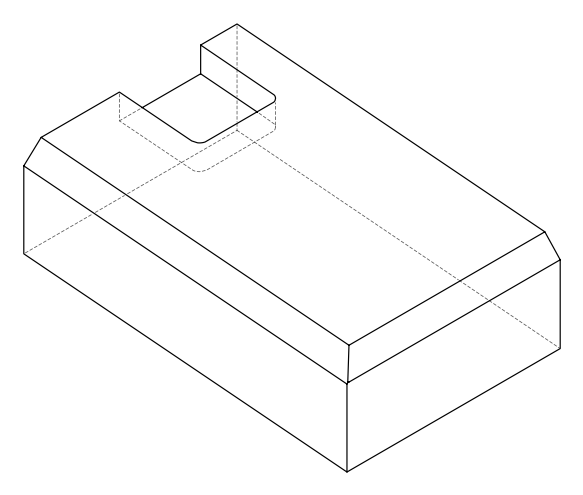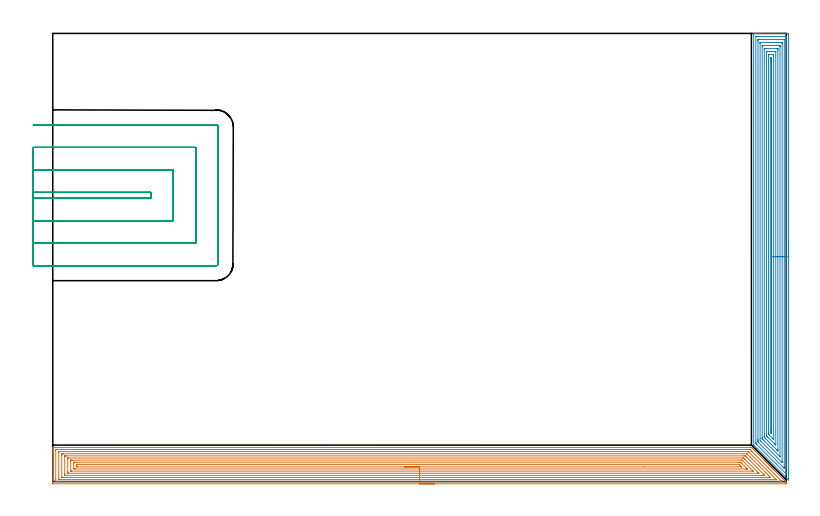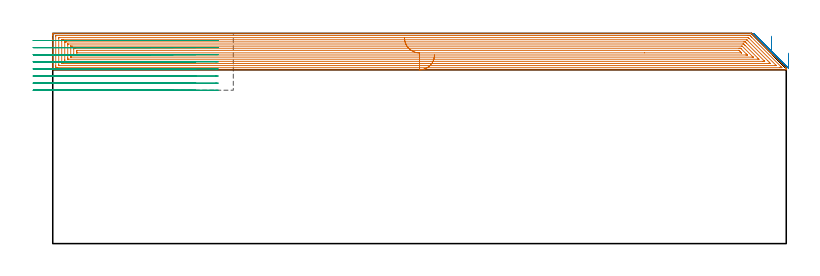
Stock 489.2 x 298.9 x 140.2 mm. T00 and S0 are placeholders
(PLAN: 3 operations, 1 tool changes, 76.8 min)
(1 AREA_MILL | FG_CHAMFER_SURFACE | UGT0205_001 | 34.8 min | 144196 mm3)
(2 AREA_MILL_1 | FG_CHAMFER_SURFACE_1 | UGT0205_001 | 20.86 min | 76216 mm3)
(3 MILL_SLOT | SLOT_PARTIAL_RECTANGULAR | UGT0201_094 | Follow Part, ap 5, ae 75% | 21.14 min | 517622 mm3)
(TOOL UGT0205_001 | Chamfer Mill 20 x 3 x 45 deg. | D20 FL50 Z2)
(TOOL UGT0201_094 | End mill 20 mm | D20 FL38 Z4)
(OP 1 AREA_MILL)
G17 G21 G94 G90
T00 M6
G54
G17 G0 G90 X254.6 Y-1.5 S1061 M3
G43 Z150.2 H0
Z125.9
G94 G1 X254.562 Z125.028 F250.
X254.448 Z124.164
X254.259 Z123.312
X253.997 Z122.48
X253.663 Z121.674
X253.26 Z120.9
X252.792 Z120.164
X252.26 Z119.472
X251.671 Z118.829
X251.028 Z118.24
X250.336 Z117.708
X249.6 Z117.24
X248.826 Z116.837
X248.02 Z116.503
X247.188 Z116.241
X246.337 Z116.052
X245.472 Z115.938
X244.6 Z115.9
X0.623
X0.303 Y-1.496 Z115.902
X0.01 Y-1.492 Z115.906
X0. Y-1.194 Z116.203
Y18.933 Z136.328
Y21.334 Z138.729
Y22.035 Z139.435
Y22.347 Z139.746
X0.008 Y22.751 Z140.142
X0.01 Y22.797 Z140.188
X0.176 Y22.8 Z140.2
X465.341
X465.995 Y22.799 Z140.187
X466.115 Y22.687 Z140.084
X474.899 Y13.902 Z131.3
X475.036 Y13.766 Z131.162
X475.172 Y13.629 Z131.027
X475.343 Y13.458 Z130.856
X475.481 Y13.321 Z130.717
X475.619 Y13.182 Z130.58
X475.786 Y13.015 Z130.413
X475.926 Y12.876 Z130.272
X476.066 Y12.736 Z130.133
X476.23 Y12.571 Z129.969
X476.372 Y12.431 Z129.826
X476.512 Y12.289 Z129.686
X476.673 Y12.128 Z129.526
X476.817 Y11.985 Z129.381
X476.959 Y11.842 Z129.24
X477.117 Y11.684 Z129.082
X477.262 Y11.54 Z128.936
X477.406 Y11.395 Z128.793
X477.56 Y11.241 Z128.639
X477.707 Y11.095 Z128.491
X477.853 Y10.948 Z128.346
X478.004 Y10.797 Z128.195
X478.152 Y10.65 Z128.045
X478.3 Y10.501 Z127.899
X478.447 Y10.354 Z127.752
X478.597 Y10.205 Z127.6
X478.747 Y10.054 Z127.452
X478.891 Y9.911 Z127.308
X479.043 Y9.76 Z127.155
X479.194 Y9.608 Z127.005
X479.334 Y9.467 Z126.865
X479.488 Y9.314 Z126.71
X479.64 Y9.161 Z126.558
X479.778 Y9.024 Z126.421
X479.933 Y8.869 Z126.264
X480.087 Y8.714 Z126.112
X480.221 Y8.58 Z125.978
X480.378 Y8.424 Z125.819
X480.534 Y8.267 Z125.665
X480.665 Y8.137 Z125.534
X480.823 Y7.979 Z125.374
X480.981 Y7.82 Z125.218
X481.108 Y7.693 Z125.091
X481.269 Y7.534 Z124.929
X481.428 Y7.373 Z124.771
X481.669 Y7.131 Z124.531
X488.958 Y-0.158 Z117.242
X489.173 Y-0.376 Z117.022
X489.197 Y-0.408 Z116.989
X489.199 Y-0.479 Z116.919
X489.2 Y-0.519 Z116.879
Y-1.491 Z115.905
X489.077 Y-1.5 Z115.9
X244.6
Y-0.086 Z117.314
X3.304
X2.458 Y-0.082 Z117.318
X2.41 Y-0.079 Z117.321
X2.01 Y-0.034 Z117.366
X2.003 Y0.372 Z117.772
X2.001 Y0.856 Z118.256
X2. Y1.265 Z118.665
X2.001 Y20.851 Z138.251
X2.008 Y21.334 Z138.734
X2.01 Y21.378 Z138.778
X2.358 Y21.386 Z138.786
X463.554
X464.399 Y21.383 Z138.783
X464.448 Y21.38 Z138.78
X465.004 Y21.334 Z138.734
X465.341 Y21.005 Z138.405
X465.906 Y20.444 Z137.844
X466.235 Y20.115 Z137.515
X485.493 Y0.856 Z118.256
X485.896 Y0.451 Z117.851
X486.372 Y-0.034 Z117.366
X485.942 Y-0.08 Z117.32
X485.896 Y-0.082 Z117.318
X485.054 Y-0.086 Z117.314
X485.002
X244.6
Y1.328 Z118.728
X4.617 Y1.329 Z118.729
X4.198 Y1.331 Z118.731
X4.058 Y1.333 Z118.733
X4.016 Y1.335 Z118.735
X4.01 Y1.419 Z118.819
X4.005 Y1.55 Z118.95
X4.001 Y1.747 Z119.147
X4. Y1.943 Z119.343
X4.001 Y19.749 Z137.149
X4.008 Y19.946 Z137.346
X4.011 Y19.966 Z137.366
X4.016 Y19.968 Z137.368
X4.04 Y19.97 Z137.37
X4.093 Y19.971 Z137.371
X4.198
X463.694
X463.806 Y19.97 Z137.37
X463.88 Y19.967 Z137.367
X463.919 Y19.965 Z137.365
X463.944 Y19.945 Z137.345
X464.346 Y19.553 Z136.953
X464.448 Y19.453 Z136.853
X482.321 Y1.579 Z118.979
X482.507 Y1.387 Z118.787
X482.55 Y1.339 Z118.739
X482.551 Y1.334 Z118.734
X482.544 Y1.332 Z118.732
X482.509 Y1.33 Z118.73
X482.321 Y1.329 Z118.729
X481.848 Y1.328 Z118.728
X244.6
Y2.743 Z120.143
X6.772
X6.072 Y2.745 Z120.145
X6.032 Y2.747 Z120.147
X6.015 Y2.749 Z120.149
X6.01 Y2.764 Z120.164
X6.006 Y2.87 Z120.27
X6.002 Y3.084 Z120.484
X6. Y3.512 Z120.912
Y17.758 Z135.158
X6.002 Y18.21 Z135.61
X6.006 Y18.429 Z135.829
X6.01 Y18.537 Z135.937
X6.017 Y18.551 Z135.951
X6.039 Y18.553 Z135.953
X6.093 Y18.555 Z135.955
X6.879 Y18.557 Z135.957
X6.985
X462.66
X462.768 Y18.556 Z135.956
X462.864 Y18.552 Z135.952
X462.884 Y18.551 Z135.951
X462.994 Y18.447 Z135.847
X463.17 Y18.277 Z135.677
X463.427 Y18.023 Z135.423
X463.554 Y17.898 Z135.298
X476.959 Y4.492 Z121.892
X477.853 Y3.597 Z120.997
X477.919 Y3.527 Z120.927
X478.634 Y2.75 Z120.15
X477.853 Y2.744 Z120.144
X477.747 Y2.743 Z120.143
X244.6
Y4.157 Z121.557
X8.666 Y4.158 Z121.558
X8.03 Y4.161 Z121.561
X8.019 Y4.163 Z121.563
X8.007 Y4.184 Z121.584
X8.003 Y4.418 Z121.818
X8. Y5.081 Z122.481
Y5.308 Z122.708
Y16.655 Z134.055
X8.003 Y16.882 Z134.282
X8.007 Y17.048 Z134.448
X8.01 Y17.125 Z134.525
X8.143 Y17.136 Z134.536
X8.407 Y17.14 Z134.54
X8.666 Y17.142 Z134.542
X9.298 Y17.143 Z134.543
X460.873
X461.507 Y17.141 Z134.541
X461.767 Y17.138 Z134.538
X461.849 Y17.136 Z134.536
X461.936 Y17.054 Z134.454
X462.115 Y16.882 Z134.282
X462.66 Y16.341 Z133.741
X474.584 Y4.418 Z121.818
X474.685 Y4.316 Z121.716
X474.763 Y4.233 Z121.633
X474.812 Y4.178 Z121.578
X474.822 Y4.163 Z121.563
X474.801 Y4.162 Z121.562
X474.539 Y4.158 Z121.558
X474.278 Y4.157 Z121.557
X473.646
X244.6
Y5.571 Z122.971
X10.453 Y5.572 Z122.972
X10.188 Y5.573 Z122.973
X10.072 Y5.576 Z122.976
X10.02 Y5.578 Z122.978
X10.01 Y5.603 Z123.003
X10.003 Y5.756 Z123.156
X10.001 Y6.198 Z123.598
X10. Y6.65 Z124.05
Y15.102 Z132.502
X10.002 Y15.551 Z132.951
X10.008 Y15.703 Z133.103
X10.011 Y15.723 Z133.123
X10.022 Y15.724 Z133.124
X10.06 Y15.727 Z133.127
X10.139 Y15.728 Z133.128
X460.244 Y15.729 Z133.129
X460.558 Y15.727 Z133.127
X460.715 Y15.725 Z133.125
X460.792 Y15.722 Z133.122
X460.828 Y15.712 Z133.112
X460.873 Y15.674 Z133.074
X461.45 Y15.102 Z132.502
X461.767 Y14.786 Z132.186
X470.354 Y6.198 Z123.598
X470.703 Y5.846 Z123.246
X470.947 Y5.593 Z122.993
X470.959 Y5.577 Z122.977
X470.934 Y5.576 Z122.976
X470.858 Y5.573 Z122.973
X470.703 Y5.572 Z122.972
X470.439 Y5.571 Z122.971
X244.6
Y6.985 Z124.385
X12.241 Y6.986 Z124.386
X12.137 Y6.987 Z124.387
X12.068 Y6.989 Z124.389
X12.02 Y6.992 Z124.392
X12.01 Y7.01 Z124.41
X12.007 Y7.089 Z124.489
X12.001 Y7.327 Z124.727
X12. Y13.561 Z130.961
X12.002 Y14.211 Z131.611
X12.004 Y14.271 Z131.671
X12.008 Y14.3 Z131.7
X12.012 Y14.308 Z131.708
X12.034 Y14.31 Z131.71
X12.138 Y14.313 Z131.713
X12.241 Y14.314 Z131.714
X13.031 Y14.315 Z131.715
X459.189 Y14.314 Z131.714
X459.397 Y14.311 Z131.711
X459.786 Y14.305 Z131.705
X459.887 Y14.211 Z131.611
X459.979 Y14.123 Z131.523
X467.066 Y7.037 Z124.437
X467.093 Y7.008 Z124.408
X467.105 Y6.993 Z124.393
X467.065 Y6.99 Z124.39
X466.65 Y6.986 Z124.386
X466.443 Y6.985 Z124.385
X244.6
Y8.399 Z125.799
X14.922 Y8.4 Z125.8
X14.497 Y8.402 Z125.802
X14.028 Y8.407 Z125.807
X14.002 Y8.869 Z126.269
X14.001 Y8.897 Z126.297
Y12.458 Z129.858
X14.028 Y12.893 Z130.293
X14.453 Y12.898 Z130.298
X14.922 Y12.9 Z130.3
X15.344
X457.72
X458.192 Y12.899 Z130.299
X458.618 Y12.897 Z130.297
X458.727 Y12.893 Z130.293
X458.939 Y12.702 Z130.102
X459.086 Y12.566 Z129.966
X462.66 Y8.993 Z126.393
X462.784 Y8.869 Z126.269
X462.905 Y8.745 Z126.145
X463.142 Y8.499 Z125.899
X463.224 Y8.405 Z125.805
X463.198 Y8.403 Z125.803
X463.13 Y8.401 Z125.801
X462.66 Y8.4 Z125.8
X462.238 Y8.399 Z125.799
X244.6
Y9.814 Z127.214
X16.272
X16.08 Y9.816 Z127.216
X16.033 Y9.818 Z127.218
X16.015 Y9.82 Z127.22
X16.01 Y9.83 Z127.23
X16.007 Y9.897 Z127.297
X16. Y10.466 Z127.866
Y10.65 Z128.05
X16.002 Y11.354 Z128.754
X16.008 Y11.457 Z128.857
X16.011 Y11.48 Z128.88
X16.028 Y11.482 Z128.882
X16.08 Y11.484 Z128.884
X16.29 Y11.485 Z128.885
X457.353 Y11.486 Z128.886
X457.562 Y11.483 Z128.883
X457.666 Y11.479 Z128.879
X457.716 Y11.476 Z128.876
X457.821 Y11.374 Z128.774
X458.192 Y11.011 Z128.411
X458.554 Y10.65 Z128.05
X459.086 Y10.118 Z127.518
X459.282 Y9.919 Z127.319
X459.363 Y9.833 Z127.233
X459.372 Y9.82 Z127.22
X459.371 Y9.819 Z127.219
X459.333 Y9.816 Z127.216
X459.25 Y9.815 Z127.215
X394.744 Y9.814 Z127.214
X244.6
X243.728 Z127.252
X242.864 Z127.366
X242.012 Z127.554
X241.18 Z127.817
X240.374 Z128.151
X239.6 Z128.553
X238.864 Z129.022
X238.172 Z129.553
X237.529 Z130.143
X236.94 Z130.786
X236.409 Z131.478
X235.94 Z132.214
X235.537 Z132.988
X235.203 Z133.793
X234.941 Z134.626
X234.752 Z135.477
X234.638 Z136.342
X234.6 Z137.214
G0 Z150.2
M5
M2
(OP 2 AREA_MILL_1)
G17 G21 G94 G90
T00 M6
G54
G17 G0 G90 X490.7 Y160. S1061 M3
G43 Z150.2 H0
Z127.
G94 G1 Y159.962 Z126.128 F250.
Y159.848 Z125.263
Y159.659 Z124.412
Y159.397 Z123.58
Y159.063 Z122.774
Y158.66 Z122.
Y158.192 Z121.264
Y157.66 Z120.572
Y157.071 Z119.929
Y156.428 Z119.34
Y155.736 Z118.808
Y155. Z118.34
Y154.226 Z117.937
Y153.42 Z117.603
Y152.588 Z117.341
Y151.736 Z117.152
Y150.872 Z117.038
Y150. Z117.
Y1.639
X490.699 Y1.27 Z117.001
X490.698 Y1.232 Z117.002
X490.692 Y1.116 Z117.006
X490.623 Y1.18 Z117.075
X490.529 Y1.27 Z117.169
X469.557 Y22.242 Z138.141
X467.75 Y24.049 Z139.948
X467.54 Y24.264 Z140.155
X467.504 Y24.305 Z140.189
X467.5 Y24.495 Z140.2
Y298.73
X467.503 Y298.891 Z140.188
X467.529 Y298.9 Z140.161
X467.897 Z139.803
X468.231 Z139.469
X468.907 Z138.788
X470.131 Z137.566
X470.679 Z137.015
X471.292 Z136.404
X489.568 Z118.129
X490.18 Y298.896 Z117.518
X490.692 Y298.892 Z117.006
X490.694 Y298.801 Z117.004
X490.698 Y298.283 Z117.002
X490.7 Y297.759 Z117.
Y150.
X489.286 Z118.414
Y5.29
X489.281 Y5.077 Z118.419
X489.279 Y4.988 Z118.421
X489.227 Y5.033 Z118.473
X489.163 Y5.092 Z118.537
X488.96 Y5.29 Z118.74
X469.308 Y24.942 Z138.392
X469.145 Y25.107 Z138.555
X469.015 Y25.242 Z138.685
X468.931 Y25.331 Z138.769
X468.921 Y25.386 Z138.779
X468.914 Y25.828 Z138.786
Y25.835
X468.915 Y296.718 Z138.785
X468.916 Y296.829 Z138.784
X468.919 Y296.882 Z138.781
X468.92 Y296.888 Z138.78
X468.94 Y296.892 Z138.76
X468.993 Y296.896 Z138.707
X469.393 Y296.9 Z138.307
X488.893 Z118.807
X489.148 Y296.897 Z118.552
X489.256 Y296.893 Z118.444
X489.274 Y296.891 Z118.426
X489.279 Y296.877 Z118.421
X489.282 Y296.826 Z118.418
X489.284 Y296.719 Z118.416
X489.286 Y296.504 Z118.414
Y150.
X487.872 Z119.828
X487.871 Y9.756 Z119.829
X487.87 Y9.404 Z119.83
X487.866 Y8.863 Z119.834
X487.865 Y8.851 Z119.835
X487.843 Y8.863 Z119.857
X487.521 Y9.181 Z120.179
X486.943 Y9.756 Z120.757
X486.634 Y10.065 Z121.066
X470.865 Y25.835 Z136.835
X470.679 Y26.024 Z137.021
X470.335 Y26.38 Z137.365
X470.332 Y26.729 Z137.368
X470.33 Y27.081 Z137.37
X470.329 Y27.622 Z137.371
X470.328 Y27.976 Z137.372
X470.329 Y293.817 Z137.371
X470.33 Y294.169 Z137.37
X470.333 Y294.71 Z137.367
X470.335 Y294.877 Z137.365
X470.498 Y294.893 Z137.202
X470.679 Y294.896 Z137.021
X471.378 Y294.9 Z136.322
X471.566 Z136.134
X487.521 Y294.899 Z120.179
X487.709 Y294.895 Z119.991
X487.834 Y294.89 Z119.866
X487.866 Y294.886 Z119.834
X487.867 Y294.87 Z119.833
X487.869 Y294.828 Z119.831
X487.871 Y294.71 Z119.829
X487.872 Y150. Z119.828
X486.457 Z121.243
Y13.508
X486.456 Y13.329 Z121.244
X486.45 Y12.756 Z121.25
X486.444 Y12.716 Z121.256
X486.362 Y12.794 Z121.338
X486.182 Y12.97 Z121.518
X485.819 Y13.329 Z121.881
X472.421 Y26.729 Z135.279
X471.75 Y27.437 Z135.95
X471.743 Y28.515 Z135.957
Y292.03
X471.747 Y292.741 Z135.953
X471.75 Y292.846 Z135.95
X471.757 Y292.89 Z135.943
X471.805 Y292.892 Z135.895
X472.021 Y292.896 Z135.679
X472.452 Y292.9 Z135.248
X485.771 Z121.929
X486.186 Y292.896 Z121.514
X486.393 Y292.892 Z121.307
X486.441 Y292.89 Z121.259
X486.45 Y292.861 Z121.25
X486.452 Y292.798 Z121.248
X486.457 Y292.209 Z121.243
Y150.
X485.043 Z122.657
Y16.658
X485.042 Y16.61 Z122.658
X485.039 Y16.579 Z122.661
X485.038 Y16.574 Z122.662
X485.028 Y16.581 Z122.672
X484.861 Y16.739 Z122.839
X484.696 Y16.903 Z123.004
X473.977 Y27.622 Z133.723
X473.339 Y28.268 Z134.361
X473.217 Y28.396 Z134.483
X473.164 Y28.459 Z134.536
X473.162 Y28.515 Z134.538
X473.159 Y28.696 Z134.541
X473.157 Y29.408 Z134.543
Y29.592
Y290.61
X473.158 Y290.732 Z134.542
X473.161 Y290.829 Z134.539
X473.164 Y290.887 Z134.536
X473.177 Y290.89 Z134.523
X473.339 Y290.895 Z134.361
X473.574 Y290.899 Z134.126
X484.21 Y290.9 Z123.49
X484.861 Y290.899 Z122.839
X484.954 Y290.896 Z122.746
X485.011 Y290.892 Z122.689
X485.036 Y290.889 Z122.664
X485.038 Y290.793 Z122.662
X485.042 Y290.427 Z122.658
X485.043 Y290.244 Z122.657
Y290.06
Y150.
X483.629 Z124.071
X483.628 Y21.369 Z124.072
X483.626 Y20.828 Z124.074
X483.622 Y20.476 Z124.078
X483.616 Y20.442 Z124.084
X483.577 Y20.476 Z124.123
X483.089 Y20.96 Z124.611
X482.679 Y21.369 Z125.021
X475.111 Y28.937 Z132.589
X474.645 Y29.408 Z133.055
X474.578 Y29.482 Z133.122
X474.576 Y29.545 Z133.124
X474.573 Y29.681 Z133.127
X474.571 Y29.952 Z133.129
Y30.302
X474.572 Y288.457 Z133.128
X474.574 Y288.729 Z133.126
X474.576 Y288.864 Z133.124
X474.578 Y288.89 Z133.122
X474.61 Y288.893 Z133.09
X474.674 Y288.898 Z133.026
X475.111 Y288.9 Z132.589
X475.558 Z132.142
X483.089 Y288.899 Z124.611
X483.54 Y288.896 Z124.16
X483.613 Y288.89 Z124.087
X483.622 Y288.813 Z124.078
X483.625 Y288.457 Z124.075
X483.628 Y287.913 Z124.072
X483.629 Y150. Z124.071
X482.215 Z125.485
X482.214 Y24.93 Z125.486
X482.202 Y24.307 Z125.498
X481.557 Y24.942 Z126.143
X476.884 Y29.613 Z130.816
X476.2 Y30.302 Z131.5
X475.998 Y30.511 Z131.702
X475.986 Y31.195 Z131.714
X475.985 Y31.207 Z131.715
X475.986 Y286.682 Z131.714
X475.998 Y286.89 Z131.702
X476.658 Y286.899 Z131.042
X481.316 Z126.384
X481.978 Y286.896 Z125.722
X482.202 Y286.89 Z125.498
X482.214 Y286.671 Z125.486
Y286.658
X482.215 Y150. Z125.485
X480.801 Z126.899
X480.8 Y28.515 Z126.9
X480.799 Y28.28 Z126.901
X480.796 Y28.195 Z126.904
X480.795 Y28.172 Z126.905
X480.762 Y28.197 Z126.938
X480.652 Y28.3 Z127.048
X480.431 Y28.515 Z127.269
X480.43 Y28.517 Z127.27
X477.752 Y31.195 Z129.948
X477.407 Y31.562 Z130.293
X477.402 Y32.088 Z130.298
X477.4 Y32.461 Z130.3
Y283.991
X477.402 Y284.362 Z130.298
X477.407 Y284.884 Z130.293
X477.755 Y284.9 Z129.945
X477.77 Z129.93
X480.43 Y284.899 Z127.27
X480.794 Y284.884 Z126.906
X480.798 Y284.513 Z126.902
X480.8 Y283.991 Z126.9
Y283.617
X480.801 Y150. Z126.899
X479.386 Z128.314
Y32.981
X479.385 Y32.404 Z128.315
X479.384 Y32.249 Z128.316
X479.379 Y32.088 Z128.321
X479.372 Y32.033 Z128.328
X479.36 Y32.043 Z128.34
X479.31 Y32.088 Z128.39
X478.982 Y32.418 Z128.718
X478.864 Y32.54 Z128.836
X478.832 Y32.576 Z128.868
X478.821 Y32.61 Z128.879
X478.818 Y32.679 Z128.882
X478.815 Y32.822 Z128.885
X478.814 Y33.875 Z128.886
Y282.204
X478.817 Y282.781 Z128.883
X478.819 Y282.861 Z128.881
X478.821 Y282.89 Z128.879
X478.858 Y282.895 Z128.842
X479.363 Y282.89 Z128.337
X479.38 Y282.882 Z128.32
X479.382 Y282.854 Z128.318
X479.384 Y282.784 Z128.316
X479.386 Y282.644 Z128.314
Y282.362
Y150.
Y149.128 Z128.352
Y148.264 Z128.466
Y147.412 Z128.654
Y146.58 Z128.917
Y145.774 Z129.251
Y145. Z129.653
Y144.264 Z130.122
Y143.572 Z130.653
Y142.929 Z131.243
Y142.34 Z131.886
Y141.808 Z132.578
Y141.34 Z133.314
Y140.937 Z134.087
Y140.603 Z134.893
Y140.341 Z135.725
Y140.152 Z136.577
Y140.038 Z137.442
Y140. Z138.314
G0 Z150.2
M5
M2
(OP 3 MILL_SLOT)
G17 G21 G94 G90
T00 M6
G54
G17 G0 G90 X-13. Y189. S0 M3
G43 Z150.2 H0
Z135.462
G94 G1 X-10. F250.
X65.4 F500.
Y192.9
X-10.
X-13. F250.
Y174.
X-10.
X80.4 F500.
Y207.9
X-10.
X-13. F250.
Y159.
X-10.
X95.4 F500.
Y222.9
X-10.
X-13. F250.
Y144.
X-10.
X108.9 F500.
G3 X110.4 Y145.5 R1.5
G1 Y236.4
G3 X108.9 Y237.9 R1.5
G1 X-10.
X-13. F250.
G0 Y189. Z130.725
G1 X-10.
X65.4 F500.
Y192.9
X-10.
X-13. F250.
Y174.
X-10.
X80.4 F500.
Y207.9
X-10.
X-13. F250.
Y159.
X-10.
X95.4 F500.
Y222.9
X-10.
X-13. F250.
Y144.
X-10.
X108.9 F500.
G3 X110.4 Y145.5 R1.5
G1 Y236.4
G3 X108.9 Y237.9 R1.5
G1 X-10.
X-13. F250.
G0 Y189. Z125.987
G1 X-10.
X65.4 F500.
Y192.9
X-10.
X-13. F250.
Y174.
X-10.
X80.4 F500.
Y207.9
X-10.
X-13. F250.
Y159.
X-10.
X95.4 F500.
Y222.9
X-10.
X-13. F250.
Y144.
X-10.
X108.9 F500.
G3 X110.4 Y145.5 R1.5
G1 Y236.4
G3 X108.9 Y237.9 R1.5
G1 X-10.
X-13. F250.
G0 Y189. Z121.25
G1 X-10.
X65.4 F500.
Y192.9
X-10.
X-13. F250.
Y174.
X-10.
X80.4 F500.
Y207.9
X-10.
X-13. F250.
Y159.
X-10.
X95.4 F500.
Y222.9
X-10.
X-13. F250.
Y144.
X-10.
X108.9 F500.
G3 X110.4 Y145.5 R1.5
G1 Y236.4
G3 X108.9 Y237.9 R1.5
G1 X-10.
X-13. F250.
G0 Y189. Z116.512
G1 X-10.
X65.4 F500.
Y192.9
X-10.
X-13. F250.
Y174.
X-10.
X80.4 F500.
Y207.9
X-10.
X-13. F250.
Y159.
X-10.
X95.4 F500.
Y222.9
X-10.
X-13. F250.
Y144.
X-10.
X108.9 F500.
G3 X110.4 Y145.5 R1.5
G1 Y236.4
G3 X108.9 Y237.9 R1.5
G1 X-10.
X-13. F250.
G0 Y189. Z111.775
G1 X-10.
X65.4 F500.
Y192.9
X-10.
X-13. F250.
Y174.
X-10.
X80.4 F500.
Y207.9
X-10.
X-13. F250.
Y159.
X-10.
X95.4 F500.
Y222.9
X-10.
X-13. F250.
Y144.
X-10.
X108.9 F500.
G3 X110.4 Y145.5 R1.5
G1 Y236.4
G3 X108.9 Y237.9 R1.5
G1 X-10.
X-13. F250.
G0 Y189. Z107.037
G1 X-10.
X65.4 F500.
Y192.9
X-10.
X-13. F250.
Y174.
X-10.
X80.4 F500.
Y207.9
X-10.
X-13. F250.
Y159.
X-10.
X95.4 F500.
Y222.9
X-10.
X-13. F250.
Y144.
X-10.
X108.9 F500.
G3 X110.4 Y145.5 R1.5
G1 Y236.4
G3 X108.9 Y237.9 R1.5
G1 X-10.
X-13. F250.
G0 Y189. Z102.3
G1 X-10.
X65.4 F500.
Y192.9
X-10.
X-13. F250.
Y174.
X-10.
X80.4 F500.
Y207.9
X-10.
X-13. F250.
Y159.
X-10.
X95.4 F500.
Y222.9
X-10.
X-13. F250.
Y144.
X-10.
X108.9 F500.
G3 X110.4 Y145.5 R1.5
G1 Y236.4
G3 X108.9 Y237.9 R1.5
G1 X-10.
X-13. F250.
G0 Z150.2
M5
M2
